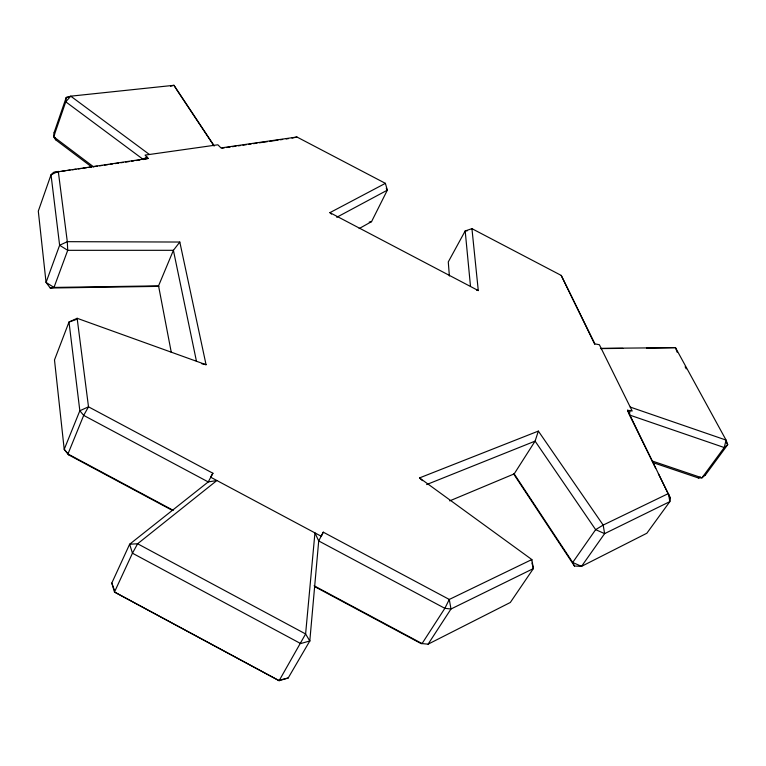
<?xml version="1.0" encoding="UTF-8"?>
<svg xmlns="http://www.w3.org/2000/svg" width="766" height="766" viewBox="0 0 766 766"><rect width="100%" height="100%" fill="white"/><g stroke="black" fill="none" stroke-linecap="round" stroke-linejoin="round"><path stroke-width="1.15" d="M629.911 410.471L629.499 415.009L655.734 468.371M213.867 145.368L173.968 85.304L70.75 96.171L66.221 97.474L54.195 132.346L53.687 136.769L55.631 139.776L91.719 166.978M449.374 275.99L448.282 261.915L465.182 230.949L471.942 228.661L561.219 275.415L594.895 343.867L599.376 344.719L632.189 411.036L627.536 410.241L670.422 498.254L669.829 501.634L646.849 533.241L581.528 566.361L574.452 566.026L513.651 473.943M514.178 473.895L572.7 562.474L581.528 566.361L604.623 533.624L603.177 525.074L538.354 431.095L535.089 441.13L514.178 473.895L449.69 500.887M531.355 560.741L531.834 559.553L419.529 477.907L538.354 431.095M171.297 352.465L158.552 285.852L173.403 250.31L179.809 242.037L67.303 241.673L59.624 245.273L46.056 282.424L50.25 288.026L158.859 286.369M314.73 586.632L420.84 643.459L428.089 644.177L450.983 608.999L449.288 599.452L323.271 532.169L318.704 540.94L309.799 640.979L288.188 677.996L279.13 680.696L114.479 592.032L111.807 583.05L129.645 544.224L208.237 481.929L212.919 473.254L88.502 406.823L79.836 410.758L64.21 449.345L68.844 454.966L172.465 510.453M323.271 532.169L321.299 536.286L210.554 477.141L212.919 473.254M359.139 228.584L371.548 221.642L387.328 190.169L385.394 183.342L296.94 137.018L221.01 147.943L217.87 144.793L145.071 155.105L148.24 158.409L143.357 159.519L65.761 101.821L66.221 97.474L68.595 97.225M420.84 643.459L422.056 643.584L444.855 608.328L449.288 599.452L531.834 559.553L533.385 568.573L510.319 602.478L428.089 644.177M653.398 462.75L698.343 477.946L701.962 477.84L705.467 474.91L727.7 444.682L726.082 440.096L675.488 347.64L601.176 348.358M148.24 158.409L53.476 172.465L51.016 174.801L38.3 211.119L46.056 282.424L53.993 287.432L158.552 285.852M143.357 159.519L146.823 156.647M336.743 217.295L387.328 190.169L386.265 188.216M331.525 214.097L329.916 212.651L385.394 183.342M179.809 242.037L206.064 364.712L77.136 318.283L68.997 322.036L54.491 359.943L64.21 449.345L68.844 454.966M698.343 477.946L700.373 477.074M703.427 475.772L705.467 474.91M426.624 484.572L535.089 441.13L595.642 529.651L604.623 533.624L669.829 501.634L668.488 493.505L603.177 525.074L595.642 529.651L572.7 562.474L574.452 566.026M76.533 319.384L68.997 322.036L79.836 410.758L83.686 415.392L208.237 481.929L216.883 480.521L137.612 543.764L132.461 553.205L114.479 592.032L279.13 680.696L305.605 633.961L314.941 532.897L318.704 540.94L444.855 608.328L450.983 608.999L533.385 568.573L531.939 562.981M170.521 86.252L173.968 85.304L176.199 88.913M278.738 680.332L288.188 677.996M291.999 138.11L296.94 137.018M369.222 222.063L371.548 221.642M50.25 288.026L53.993 287.432L67.714 250.329L67.303 241.673L58.283 171.345L51.016 174.801L59.624 245.273L67.714 250.329L173.403 250.31L196.508 361.495M53.476 172.465L59.384 171.613M61.749 171.278L65.302 170.761M67.667 170.425L70.032 170.081M72.397 169.746L75.949 169.229M78.314 168.893L80.679 168.549M83.044 168.204L86.587 167.697M88.952 167.361L91.317 167.017M93.682 166.672L97.234 166.165M99.599 165.82L101.964 165.485M104.329 165.14L107.882 164.633M110.247 164.288L112.612 163.953M114.977 163.608L118.519 163.101M120.884 162.756L123.259 162.411M125.624 162.076L129.167 161.569M131.532 161.224L133.897 160.879M136.262 160.544L139.814 160.027M221.929 148.202L224.266 147.867M226.602 147.532L230.106 147.024M232.443 146.689L235.947 146.182M238.283 145.846L240.62 145.511M242.956 145.176L246.46 144.669M248.797 144.334L251.124 143.998M253.46 143.663L256.964 143.156M259.301 142.821L267.478 141.643M269.814 141.308L277.991 140.13M280.327 139.785L282.664 139.45M286.158 138.952L288.495 138.608M467.442 230.729L465.182 230.949L470.506 286.427M600.42 348.597L622.863 348.377M646.485 348.147L675.488 347.64L677.154 352.236M201.851 363.783L203.852 364.223M204.11 364.281L206.064 364.712M476.653 290.19L478.281 290.573L471.942 228.661M652.364 461.065L701.962 477.84L724.234 447.536L727.7 444.682L726.561 442.604M630.227 407.072L726.082 440.096L724.234 447.536L629.499 415.009L627.536 410.241M329.916 212.651L478.281 290.573M173.24 510.348L67.954 453.97L83.686 415.392L88.502 406.823L77.136 318.283M314.108 585.779L422.056 643.584M149.418 154.493L70.75 96.171L65.761 101.821L53.687 136.769L93.691 166.921M419.529 477.907L422.439 480.646M176.755 89.814L214.126 146.076M685.11 366.78L686.24 368.858M594.77 344.355L561.219 275.415M658.358 473.704L670.422 498.254M111.807 583.05L114.402 590.184M54.195 132.346L54.606 134.471M55.219 137.65L55.631 139.776M309.799 640.979L300.655 643.564L132.461 553.205L129.645 544.224L137.612 543.764L305.605 633.961L309.799 640.979"/></g></svg>
